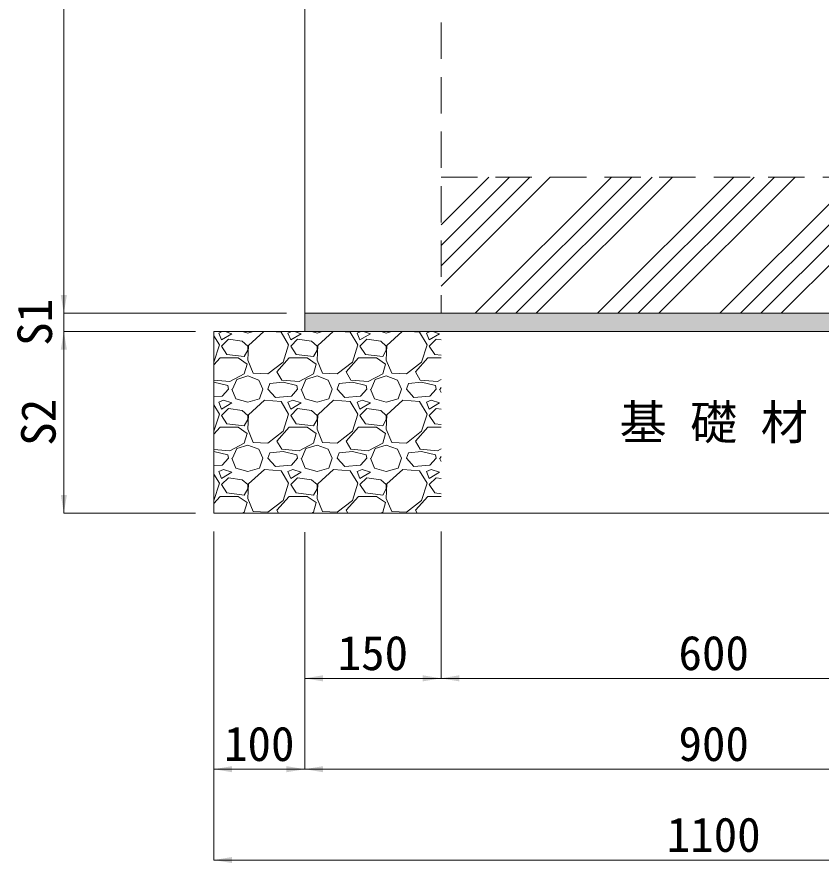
# Model space of a CAD drawing. Units: millimetres at full size. Extents: x 77366 to 106166, y -28085 to 6898.
# Drawn here: x 97595 to 98480, y -11294 to -10363 of the extents above; entities that cross this region are included whole.
import ezdxf
from ezdxf.enums import TextEntityAlignment as Align

# ---------------------------------------------------------------- set-up
doc = ezdxf.new("R2010")
doc.units = ezdxf.units.MM
doc.header["$LTSCALE"] = 50
doc.linetypes.add('USER2', pattern=[1.2, 0.8, -0.4])
for name, color, linetype, lineweight in [('ハッチング', 7, 'Continuous', 9), ('基礎', 7, 'Continuous', 5), ('寸法線', 7, 'Continuous', 13), ('本体', 2, 'Continuous', 20)]:
    doc.layers.add(name, color=color, linetype=linetype, lineweight=lineweight)
doc.layers.add('モルタル', color=7, linetype='Continuous')
doc.layers.add('文字', color=7, linetype='Continuous')
doc.styles.add('ＭＳ ゴシック', font='')
doc.styles.get('ＭＳ ゴシック').set_extended_font_data('MS Gothic')

# ---------------------------------------------------------------- blocks, each defined once
blk = doc.blocks.new('filled_arrow')
at = {"color": 0, "linetype": 'Continuous', "lineweight": -2}
blk.add_solid([(7.5, 1.25), (0, 0), (7.5, -1.25)], dxfattribs=at)

msp = doc.modelspace()

# ---------------------------------------------------------------- hatches: boundary and pattern name
at = {"layer": 'ハッチング'}
h = msp.add_hatch(dxfattribs=at)
h.set_pattern_fill('USER', color=256, style=0, pattern_type=2)
h.set_pattern_definition([(45, (18820.68, -13455.69), (-67.35192, 67.35192), []), (45, (18843.13, -13455.69), (-67.35192, 67.35192), []), (45, (18865.58, -13455.69), (-67.35192, 67.35192), []), (45, (18888.03, -13455.69), (-67.35192, 67.35192), [])])
h.paths.add_polyline_path([(98061.47, -10539.22), (98061.47, -10689.22), (98661.47, -10689.22), (98661.47, -10539.22)])
at = {"layer": 'モルタル'}
msp.add_hatch(color=256, dxfattribs=at).paths.add_polyline_path([(98811.47, -10709.22), (98811.47, -10689.22), (97911.47, -10689.22), (97911.47, -10709.22)])

# ---------------------------------------------------------------- linework, layer by layer
at = {"layer": '基礎', "color": 3, "lineweight": 20}
for p, q in [((97811.47, -10709.22), (98911.47, -10709.22)), ((97811.47, -10709.22), (97811.47, -10909.22)), ((97811.47, -10909.22), (98911.47, -10909.22))]:
    msp.add_line(p, q, dxfattribs=at)
at = {"layer": '基礎'}
for p, q in [((97820.79, -10709.22), (97816.82, -10710.92)), ((97831.3, -10711.69), (97823.92, -10709.22)), ((97843.05, -10709.22), (97848.83, -10710.92)), ((97848.83, -10710.92), (97854.61, -10709.22)), ((97866.47, -10709.22), (97849.59, -10724.64)), ((97885.4, -10710.16), (97874.15, -10709.22)), ((97893.78, -10723.88), (97885.4, -10710.16)), ((97896.99, -10709.22), (97893.02, -10710.92)), ((97907.5, -10711.69), (97900.12, -10709.22)), ((97919.25, -10709.22), (97925.03, -10710.92)), ((97925.03, -10710.92), (97930.81, -10709.22)), ((97942.67, -10709.22), (97925.79, -10724.64)), ((97961.6, -10710.16), (97950.35, -10709.22)), ((97969.98, -10723.88), (97961.6, -10710.16)), ((97973.19, -10709.22), (97969.22, -10710.92)), ((97983.7, -10711.69), (97976.32, -10709.22)), ((97995.45, -10709.22), (98001.23, -10710.92)), ((98001.23, -10710.92), (98007.01, -10709.22)), ((98018.87, -10709.22), (98001.99, -10724.64)), ((98037.8, -10710.16), (98026.55, -10709.22)), ((98046.18, -10723.88), (98037.8, -10710.16)), ((98049.39, -10709.22), (98045.42, -10710.92)), ((98059.9, -10711.69), (98052.52, -10709.22)), ((97817.58, -10723.88), (97811.47, -10713.88)), ((97816.82, -10710.92), (97819.87, -10718.54)), ((97819.87, -10718.54), (97831.3, -10711.69)), ((97827.49, -10717.78), (97819.87, -10725.4)), ((97842.73, -10720.07), (97827.49, -10717.78)), ((97893.02, -10710.92), (97896.07, -10718.54)), ((97896.07, -10718.54), (97907.5, -10711.69)), ((97903.69, -10717.78), (97896.07, -10725.4)), ((97918.93, -10720.07), (97903.69, -10717.78)), ((97969.22, -10710.92), (97972.27, -10718.54)), ((97972.27, -10718.54), (97983.7, -10711.69)), ((97979.89, -10717.78), (97972.27, -10725.4)), ((97995.13, -10720.07), (97979.89, -10717.78)), ((98045.42, -10710.92), (98048.47, -10718.54)), ((98048.47, -10718.54), (98059.9, -10711.69)), ((98056.09, -10717.78), (98048.47, -10725.4)), ((98061.47, -10718.59), (98056.09, -10717.78)), ((97811.49, -10742.93), (97817.58, -10723.88)), ((97819.87, -10725.4), (97825.97, -10734.55)), ((97848.83, -10725.4), (97842.73, -10720.07)), ((97849.59, -10724.64), (97848.83, -10740.64)), ((97848.83, -10729.97), (97848.83, -10725.4)), ((97887.69, -10742.93), (97893.78, -10723.88)), ((97896.07, -10725.4), (97902.17, -10734.55)), ((97925.03, -10725.4), (97918.93, -10720.07)), ((97925.79, -10724.64), (97925.03, -10740.64)), ((97925.03, -10729.97), (97925.03, -10725.4)), ((97963.89, -10742.93), (97969.98, -10723.88)), ((97972.27, -10725.4), (97978.37, -10734.55)), ((98001.23, -10725.4), (97995.13, -10720.07)), ((98001.99, -10724.64), (98001.23, -10740.64)), ((98001.23, -10729.97), (98001.23, -10725.4)), ((98040.09, -10742.93), (98046.18, -10723.88)), ((98048.47, -10725.4), (98054.57, -10734.55)), ((97825.97, -10734.55), (97845.02, -10736.83)), ((97845.02, -10736.83), (97848.83, -10729.97)), ((97902.17, -10734.55), (97921.22, -10736.83)), ((97921.22, -10736.83), (97925.03, -10729.97)), ((97978.37, -10734.55), (97997.42, -10736.83)), ((97997.42, -10736.83), (98001.23, -10729.97)), ((98054.57, -10734.55), (98061.47, -10735.37)), ((97811.47, -10745.99), (97818.35, -10738.36)), ((97811.47, -10742.94), (97811.49, -10742.93)), ((97818.35, -10738.36), (97838.16, -10738.36)), ((97838.16, -10738.36), (97848.06, -10745.21)), ((97848.06, -10745.21), (97845.02, -10755.88)), ((97848.83, -10740.64), (97854.92, -10755.12)), ((97870.92, -10755.88), (97887.69, -10742.93)), ((97880.83, -10753.6), (97894.55, -10738.36)), ((97894.55, -10738.36), (97914.36, -10738.36)), ((97914.36, -10738.36), (97924.26, -10745.21)), ((97924.26, -10745.21), (97921.22, -10755.88)), ((97925.03, -10740.64), (97931.12, -10755.12)), ((97947.12, -10755.88), (97963.89, -10742.93)), ((97957.03, -10753.6), (97970.75, -10738.36)), ((97970.75, -10738.36), (97990.56, -10738.36)), ((97990.56, -10738.36), (98000.46, -10745.21)), ((98000.46, -10745.21), (97997.42, -10755.88)), ((98001.23, -10740.64), (98007.32, -10755.12)), ((98023.32, -10755.88), (98040.09, -10742.93)), ((98033.23, -10753.6), (98046.95, -10738.36)), ((98046.95, -10738.36), (98061.47, -10738.36)), ((97845.02, -10755.88), (97829.01, -10764.26)), ((97854.92, -10755.12), (97870.92, -10755.88)), ((97886.16, -10762.74), (97880.83, -10753.6)), ((97921.22, -10755.88), (97905.21, -10764.26)), ((97931.12, -10755.12), (97947.12, -10755.88)), ((97962.36, -10762.74), (97957.03, -10753.6)), ((97997.42, -10755.88), (97981.41, -10764.26)), ((98007.32, -10755.12), (98023.32, -10755.88)), ((98038.56, -10762.74), (98033.23, -10753.6)), ((97829.01, -10764.26), (97811.47, -10762.86)), ((97811.49, -10765.03), (97811.47, -10765.03)), ((97826.73, -10768.84), (97811.49, -10765.03)), ((97832.06, -10772.65), (97836.63, -10761.98)), ((97836.63, -10761.98), (97848.83, -10758.17)), ((97848.83, -10758.17), (97861.02, -10762.74)), ((97861.02, -10762.74), (97865.59, -10772.65)), ((97887.69, -10765.03), (97873.21, -10766.55)), ((97905.21, -10764.26), (97886.16, -10762.74)), ((97902.93, -10768.84), (97887.69, -10765.03)), ((97908.26, -10772.65), (97912.83, -10761.98)), ((97912.83, -10761.98), (97925.03, -10758.17)), ((97925.03, -10758.17), (97937.22, -10762.74)), ((97937.22, -10762.74), (97941.79, -10772.65)), ((97963.89, -10765.03), (97949.41, -10766.55)), ((97981.41, -10764.26), (97962.36, -10762.74)), ((97979.13, -10768.84), (97963.89, -10765.03)), ((97984.46, -10772.65), (97989.03, -10761.98)), ((97989.03, -10761.98), (98001.23, -10758.17)), ((98001.23, -10758.17), (98013.42, -10762.74)), ((98013.42, -10762.74), (98017.99, -10772.65)), ((98040.09, -10765.03), (98025.61, -10766.55)), ((98057.61, -10764.26), (98038.56, -10762.74)), ((98055.33, -10768.84), (98040.09, -10765.03)), ((98061.47, -10762.24), (98057.61, -10764.26)), ((97827.49, -10772.65), (97820.63, -10780.27)), ((97827.49, -10772.65), (97826.73, -10768.84)), ((97831.3, -10772.65), (97835.87, -10783.31)), ((97861.78, -10783.31), (97865.59, -10772.65)), ((97870.92, -10772.65), (97873.21, -10766.55)), ((97879.31, -10781.79), (97870.92, -10772.65)), ((97903.69, -10772.65), (97896.83, -10780.27)), ((97903.69, -10772.65), (97902.93, -10768.84)), ((97907.5, -10772.65), (97912.07, -10783.31)), ((97937.98, -10783.31), (97941.79, -10772.65)), ((97947.12, -10772.65), (97949.41, -10766.55)), ((97955.51, -10781.79), (97947.12, -10772.65)), ((97979.89, -10772.65), (97973.03, -10780.27)), ((97979.89, -10772.65), (97979.13, -10768.84)), ((97983.7, -10772.65), (97988.27, -10783.31)), ((98014.18, -10783.31), (98017.99, -10772.65)), ((98023.32, -10772.65), (98025.61, -10766.55)), ((98031.71, -10781.79), (98023.32, -10772.65)), ((98056.09, -10772.65), (98049.23, -10780.27)), ((98056.09, -10772.65), (98055.33, -10768.84)), ((98059.9, -10772.65), (98061.47, -10776.32)), ((98060.66, -10772.65), (98061.47, -10770.75)), ((97820.63, -10780.27), (97811.47, -10781.06)), ((97822.16, -10784.84), (97816.82, -10787.12)), ((97831.3, -10787.89), (97822.16, -10784.84)), ((97835.87, -10783.31), (97848.83, -10787.12)), ((97848.83, -10787.12), (97861.78, -10783.31)), ((97867.11, -10784.84), (97849.59, -10800.84)), ((97885.4, -10786.36), (97867.11, -10784.84)), ((97896.83, -10780.27), (97879.31, -10781.79)), ((97898.36, -10784.84), (97893.02, -10787.12)), ((97907.5, -10787.89), (97898.36, -10784.84)), ((97912.07, -10783.31), (97925.03, -10787.12)), ((97925.03, -10787.12), (97937.98, -10783.31)), ((97943.31, -10784.84), (97925.79, -10800.84)), ((97961.6, -10786.36), (97943.31, -10784.84)), ((97973.03, -10780.27), (97955.51, -10781.79)), ((97974.56, -10784.84), (97969.22, -10787.12)), ((97983.7, -10787.89), (97974.56, -10784.84)), ((97988.27, -10783.31), (98001.23, -10787.12)), ((98001.23, -10787.12), (98014.18, -10783.31)), ((98019.51, -10784.84), (98001.99, -10800.84)), ((98037.8, -10786.36), (98019.51, -10784.84)), ((98049.23, -10780.27), (98031.71, -10781.79)), ((98050.76, -10784.84), (98045.42, -10787.12)), ((98059.9, -10787.89), (98050.76, -10784.84)), ((97817.58, -10800.08), (97811.47, -10790.08)), ((97816.82, -10787.12), (97819.87, -10794.74)), ((97819.87, -10794.74), (97831.3, -10787.89)), ((97827.49, -10793.98), (97819.87, -10801.6)), ((97842.73, -10796.27), (97827.49, -10793.98)), ((97893.78, -10800.08), (97885.4, -10786.36)), ((97893.02, -10787.12), (97896.07, -10794.74)), ((97896.07, -10794.74), (97907.5, -10787.89)), ((97903.69, -10793.98), (97896.07, -10801.6)), ((97918.93, -10796.27), (97903.69, -10793.98)), ((97969.98, -10800.08), (97961.6, -10786.36)), ((97969.22, -10787.12), (97972.27, -10794.74)), ((97972.27, -10794.74), (97983.7, -10787.89)), ((97979.89, -10793.98), (97972.27, -10801.6)), ((97995.13, -10796.27), (97979.89, -10793.98)), ((98046.18, -10800.08), (98037.8, -10786.36)), ((98045.42, -10787.12), (98048.47, -10794.74)), ((98048.47, -10794.74), (98059.9, -10787.89)), ((98056.09, -10793.98), (98048.47, -10801.6)), ((98061.47, -10794.79), (98056.09, -10793.98)), ((97811.49, -10819.13), (97817.58, -10800.08)), ((97819.87, -10801.6), (97825.97, -10810.75)), ((97848.83, -10801.6), (97842.73, -10796.27)), ((97849.59, -10800.84), (97848.83, -10816.84)), ((97848.83, -10806.17), (97848.83, -10801.6)), ((97887.69, -10819.13), (97893.78, -10800.08)), ((97896.07, -10801.6), (97902.17, -10810.75)), ((97925.03, -10801.6), (97918.93, -10796.27)), ((97925.79, -10800.84), (97925.03, -10816.84)), ((97925.03, -10806.17), (97925.03, -10801.6)), ((97963.89, -10819.13), (97969.98, -10800.08)), ((97972.27, -10801.6), (97978.37, -10810.75)), ((98001.23, -10801.6), (97995.13, -10796.27)), ((98001.99, -10800.84), (98001.23, -10816.84)), ((98001.23, -10806.17), (98001.23, -10801.6)), ((98040.09, -10819.13), (98046.18, -10800.08)), ((98048.47, -10801.6), (98054.57, -10810.75)), ((97825.97, -10810.75), (97845.02, -10813.03)), ((97845.02, -10813.03), (97848.83, -10806.17)), ((97902.17, -10810.75), (97921.22, -10813.03)), ((97921.22, -10813.03), (97925.03, -10806.17)), ((97978.37, -10810.75), (97997.42, -10813.03)), ((97997.42, -10813.03), (98001.23, -10806.17)), ((98054.57, -10810.75), (98061.47, -10811.57)), ((97811.47, -10822.19), (97818.35, -10814.56)), ((97811.47, -10819.14), (97811.49, -10819.13)), ((97818.35, -10814.56), (97838.16, -10814.56)), ((97838.16, -10814.56), (97848.06, -10821.41)), ((97848.06, -10821.41), (97845.02, -10832.08)), ((97848.83, -10816.84), (97854.92, -10831.32)), ((97870.92, -10832.08), (97887.69, -10819.13)), ((97880.83, -10829.8), (97894.55, -10814.56)), ((97894.55, -10814.56), (97914.36, -10814.56)), ((97914.36, -10814.56), (97924.26, -10821.41)), ((97924.26, -10821.41), (97921.22, -10832.08)), ((97925.03, -10816.84), (97931.12, -10831.32)), ((97947.12, -10832.08), (97963.89, -10819.13)), ((97957.03, -10829.8), (97970.75, -10814.56)), ((97970.75, -10814.56), (97990.56, -10814.56)), ((97990.56, -10814.56), (98000.46, -10821.41)), ((98000.46, -10821.41), (97997.42, -10832.08)), ((98001.23, -10816.84), (98007.32, -10831.32)), ((98023.32, -10832.08), (98040.09, -10819.13)), ((98033.23, -10829.8), (98046.95, -10814.56)), ((98046.95, -10814.56), (98061.47, -10814.56)), ((97854.92, -10831.32), (97870.92, -10832.08)), ((97886.16, -10838.94), (97880.83, -10829.8)), ((97931.12, -10831.32), (97947.12, -10832.08)), ((97962.36, -10838.94), (97957.03, -10829.8)), ((98007.32, -10831.32), (98023.32, -10832.08)), ((98038.56, -10838.94), (98033.23, -10829.8)), ((97829.01, -10840.46), (97811.47, -10839.06)), ((97845.02, -10832.08), (97829.01, -10840.46)), ((97832.06, -10848.85), (97836.63, -10838.18)), ((97836.63, -10838.18), (97848.83, -10834.37)), ((97848.83, -10834.37), (97861.02, -10838.94)), ((97861.02, -10838.94), (97865.59, -10848.85)), ((97905.21, -10840.46), (97886.16, -10838.94)), ((97921.22, -10832.08), (97905.21, -10840.46)), ((97908.26, -10848.85), (97912.83, -10838.18)), ((97912.83, -10838.18), (97925.03, -10834.37)), ((97925.03, -10834.37), (97937.22, -10838.94)), ((97937.22, -10838.94), (97941.79, -10848.85)), ((97981.41, -10840.46), (97962.36, -10838.94)), ((97997.42, -10832.08), (97981.41, -10840.46)), ((97984.46, -10848.85), (97989.03, -10838.18)), ((97989.03, -10838.18), (98001.23, -10834.37)), ((98001.23, -10834.37), (98013.42, -10838.94)), ((98013.42, -10838.94), (98017.99, -10848.85)), ((98057.61, -10840.46), (98038.56, -10838.94)), ((98061.47, -10838.44), (98057.61, -10840.46)), ((97811.49, -10841.23), (97811.47, -10841.23)), ((97826.73, -10845.04), (97811.49, -10841.23)), ((97827.49, -10848.85), (97820.63, -10856.47)), ((97827.49, -10848.85), (97826.73, -10845.04)), ((97831.3, -10848.85), (97835.87, -10859.51)), ((97861.78, -10859.51), (97865.59, -10848.85)), ((97870.92, -10848.85), (97873.21, -10842.75)), ((97879.31, -10857.99), (97870.92, -10848.85)), ((97887.69, -10841.23), (97873.21, -10842.75)), ((97902.93, -10845.04), (97887.69, -10841.23)), ((97903.69, -10848.85), (97896.83, -10856.47)), ((97903.69, -10848.85), (97902.93, -10845.04)), ((97907.5, -10848.85), (97912.07, -10859.51)), ((97937.98, -10859.51), (97941.79, -10848.85)), ((97947.12, -10848.85), (97949.41, -10842.75)), ((97955.51, -10857.99), (97947.12, -10848.85)), ((97963.89, -10841.23), (97949.41, -10842.75)), ((97979.13, -10845.04), (97963.89, -10841.23)), ((97979.89, -10848.85), (97973.03, -10856.47)), ((97979.89, -10848.85), (97979.13, -10845.04)), ((97983.7, -10848.85), (97988.27, -10859.51)), ((98014.18, -10859.51), (98017.99, -10848.85)), ((98023.32, -10848.85), (98025.61, -10842.75)), ((98031.71, -10857.99), (98023.32, -10848.85)), ((98040.09, -10841.23), (98025.61, -10842.75)), ((98055.33, -10845.04), (98040.09, -10841.23)), ((98056.09, -10848.85), (98049.23, -10856.47)), ((98056.09, -10848.85), (98055.33, -10845.04)), ((98059.9, -10848.85), (98061.47, -10852.52)), ((98060.66, -10848.85), (98061.47, -10846.95)), ((97820.63, -10856.47), (97811.47, -10857.26)), ((97896.83, -10856.47), (97879.31, -10857.99)), ((97973.03, -10856.47), (97955.51, -10857.99)), ((98049.23, -10856.47), (98031.71, -10857.99)), ((97817.58, -10876.28), (97811.47, -10866.28)), ((97822.16, -10861.04), (97816.82, -10863.32)), ((97816.82, -10863.32), (97819.87, -10870.94)), ((97819.87, -10870.94), (97831.3, -10864.09)), ((97831.3, -10864.09), (97822.16, -10861.04)), ((97835.87, -10859.51), (97848.83, -10863.32)), ((97848.83, -10863.32), (97861.78, -10859.51)), ((97867.11, -10861.04), (97849.59, -10877.04)), ((97885.4, -10862.56), (97867.11, -10861.04)), ((97893.78, -10876.28), (97885.4, -10862.56)), ((97898.36, -10861.04), (97893.02, -10863.32)), ((97893.02, -10863.32), (97896.07, -10870.94)), ((97896.07, -10870.94), (97907.5, -10864.09)), ((97907.5, -10864.09), (97898.36, -10861.04)), ((97912.07, -10859.51), (97925.03, -10863.32)), ((97925.03, -10863.32), (97937.98, -10859.51)), ((97943.31, -10861.04), (97925.79, -10877.04)), ((97961.6, -10862.56), (97943.31, -10861.04)), ((97969.98, -10876.28), (97961.6, -10862.56)), ((97974.56, -10861.04), (97969.22, -10863.32)), ((97969.22, -10863.32), (97972.27, -10870.94)), ((97972.27, -10870.94), (97983.7, -10864.09)), ((97983.7, -10864.09), (97974.56, -10861.04)), ((97988.27, -10859.51), (98001.23, -10863.32)), ((98001.23, -10863.32), (98014.18, -10859.51)), ((98019.51, -10861.04), (98001.99, -10877.04)), ((98037.8, -10862.56), (98019.51, -10861.04)), ((98046.18, -10876.28), (98037.8, -10862.56)), ((98050.76, -10861.04), (98045.42, -10863.32)), ((98045.42, -10863.32), (98048.47, -10870.94)), ((98048.47, -10870.94), (98059.9, -10864.09)), ((98059.9, -10864.09), (98050.76, -10861.04)), ((97811.49, -10895.33), (97817.58, -10876.28)), ((97827.49, -10870.18), (97819.87, -10877.8)), ((97819.87, -10877.8), (97825.97, -10886.95)), ((97842.73, -10872.47), (97827.49, -10870.18)), ((97848.83, -10877.8), (97842.73, -10872.47)), ((97849.59, -10877.04), (97848.83, -10893.04)), ((97848.83, -10882.37), (97848.83, -10877.8)), ((97887.69, -10895.33), (97893.78, -10876.28)), ((97903.69, -10870.18), (97896.07, -10877.8)), ((97896.07, -10877.8), (97902.17, -10886.95)), ((97918.93, -10872.47), (97903.69, -10870.18)), ((97925.03, -10877.8), (97918.93, -10872.47)), ((97925.79, -10877.04), (97925.03, -10893.04)), ((97925.03, -10882.37), (97925.03, -10877.8)), ((97963.89, -10895.33), (97969.98, -10876.28)), ((97979.89, -10870.18), (97972.27, -10877.8)), ((97972.27, -10877.8), (97978.37, -10886.95)), ((97995.13, -10872.47), (97979.89, -10870.18)), ((98001.23, -10877.8), (97995.13, -10872.47)), ((98001.99, -10877.04), (98001.23, -10893.04)), ((98001.23, -10882.37), (98001.23, -10877.8)), ((98040.09, -10895.33), (98046.18, -10876.28)), ((98056.09, -10870.18), (98048.47, -10877.8)), ((98048.47, -10877.8), (98054.57, -10886.95)), ((98061.47, -10870.99), (98056.09, -10870.18)), ((97825.97, -10886.95), (97845.02, -10889.23)), ((97845.02, -10889.23), (97848.83, -10882.37)), ((97902.17, -10886.95), (97921.22, -10889.23)), ((97921.22, -10889.23), (97925.03, -10882.37)), ((97978.37, -10886.95), (97997.42, -10889.23)), ((97997.42, -10889.23), (98001.23, -10882.37)), ((98054.57, -10886.95), (98061.47, -10887.77)), ((97811.47, -10898.39), (97818.35, -10890.76)), ((97811.47, -10895.34), (97811.49, -10895.33)), ((97818.35, -10890.76), (97838.16, -10890.76)), ((97838.16, -10890.76), (97848.06, -10897.61)), ((97848.83, -10893.04), (97854.92, -10907.52)), ((97870.92, -10908.28), (97887.69, -10895.33)), ((97880.83, -10906), (97894.55, -10890.76)), ((97894.55, -10890.76), (97914.36, -10890.76)), ((97914.36, -10890.76), (97924.26, -10897.61)), ((97925.03, -10893.04), (97931.12, -10907.52)), ((97947.12, -10908.28), (97963.89, -10895.33)), ((97957.03, -10906), (97970.75, -10890.76)), ((97970.75, -10890.76), (97990.56, -10890.76)), ((97990.56, -10890.76), (98000.46, -10897.61)), ((98001.23, -10893.04), (98007.32, -10907.52)), ((98023.32, -10908.28), (98040.09, -10895.33)), ((98033.23, -10906), (98046.95, -10890.76)), ((98046.95, -10890.76), (98061.47, -10890.76)), ((97848.06, -10897.61), (97845.02, -10908.28)), ((97924.26, -10897.61), (97921.22, -10908.28)), ((98000.46, -10897.61), (97997.42, -10908.28)), ((97845.02, -10908.28), (97843.22, -10909.22)), ((97854.92, -10907.52), (97870.92, -10908.28)), ((97882.71, -10909.22), (97880.83, -10906)), ((97921.22, -10908.28), (97919.42, -10909.22)), ((97931.12, -10907.52), (97947.12, -10908.28)), ((97958.91, -10909.22), (97957.03, -10906)), ((97997.42, -10908.28), (97995.62, -10909.22)), ((98007.32, -10907.52), (98023.32, -10908.28)), ((98035.11, -10909.22), (98033.23, -10906))]:
    msp.add_line(p, q, dxfattribs=at)
at = {"layer": '寸法線'}
for p, q in [((97646.47, -10689.22), (97646.47, -9589.22)), ((97646.47, -10649.22), (97646.47, -10749.22)), ((97891.47, -10689.22), (97646.47, -10689.22)), ((97891.47, -10689.22), (97646.47, -10689.22)), ((97791.47, -10709.22), (97646.47, -10709.22)), ((97646.47, -10709.22), (97646.47, -10909.22)), ((97791.47, -10709.22), (97646.47, -10709.22)), ((97791.47, -10909.22), (97646.47, -10909.22)), ((97811.47, -10929.22), (97811.47, -11191.01)), ((97811.47, -10929.22), (97811.47, -11291.01)), ((97911.47, -10930.12), (97911.47, -11091.01)), ((97911.47, -10930.12), (97911.47, -11191.01)), ((97911.47, -10930.12), (97911.47, -11191.01)), ((98061.47, -10929.22), (98061.47, -11091.01)), ((98061.47, -10929.22), (98061.47, -11091.01)), ((97911.47, -11091.01), (98061.47, -11091.01)), ((98061.47, -11091.01), (98661.47, -11091.01)), ((97911.47, -11191.01), (97811.47, -11191.01)), ((97911.47, -11191.01), (98811.47, -11191.01)), ((97811.47, -11291.01), (98911.47, -11291.01))]:
    msp.add_line(p, q, dxfattribs=at)
at = {"layer": '本体', "linetype": 'USER2', "lineweight": 9}
for p, q in [((98061.47, -9589.22), (98061.47, -10689.22)), ((98061.47, -10539.22), (98661.47, -10539.22)), ((97911.47, -10689.22), (98811.47, -10689.22))]:
    msp.add_line(p, q, dxfattribs=at)
at = {"layer": '本体'}
for p, q in [((97911.47, -9595.22), (97911.47, -10689.22)), ((97911.47, -10689.22), (98811.47, -10689.22)), ((97911.47, -10689.22), (97911.47, -10709.22)), ((97911.47, -10709.22), (98811.47, -10709.22))]:
    msp.add_line(p, q, dxfattribs=at)

# ---------------------------------------------------------------- block references
at = {"layer": '寸法線', "xscale": 2.67, "yscale": 2.67}
for p, rotation in [((97646.47, -10689.22), 90), ((97646.47, -10689.22), 90), ((97646.47, -10709.22), 270), ((97646.47, -10709.22), 270), ((97646.47, -10909.22), 90), ((98061.47, -11091.01), 180), ((97911.47, -11191.01), 180)]:
    msp.add_blockref('filled_arrow', p, dxfattribs=dict(at, rotation=rotation))
for p in [(97911.47, -11091.01), (98061.47, -11091.01), (97811.47, -11191.01), (97911.47, -11191.01), (97811.47, -11291.01)]:
    msp.add_blockref('filled_arrow', p, dxfattribs=at)

# ---------------------------------------------------------------- texts
at = {"layer": '寸法線', "style": 'ＭＳ ゴシック'}
for s, p in [('S1', (97614.47, -10699.22)), ('S2', (97618.47, -10809.22))]:
    msp.add_text(s, height=37.98, rotation=90, dxfattribs=at).set_placement(p, align=Align.MIDDLE_CENTER)
for s, p in [('150', (97986.47, -11063.01)), ('600', (98361.47, -11063.01)), ('100', (97861.47, -11163.01)), ('900', (98361.47, -11163.01)), ('1100', (98361.47, -11263.01))]:
    msp.add_text(s, height=37.98, dxfattribs=at).set_placement(p, align=Align.MIDDLE_CENTER)
at = {"layer": '文字', "style": 'ＭＳ ゴシック'}
msp.add_text('基 礎 材', height=37.98, dxfattribs=at).set_placement((98361.47, -10809.22), align=Align.MIDDLE_CENTER)

doc.saveas('drawing.dxf')
